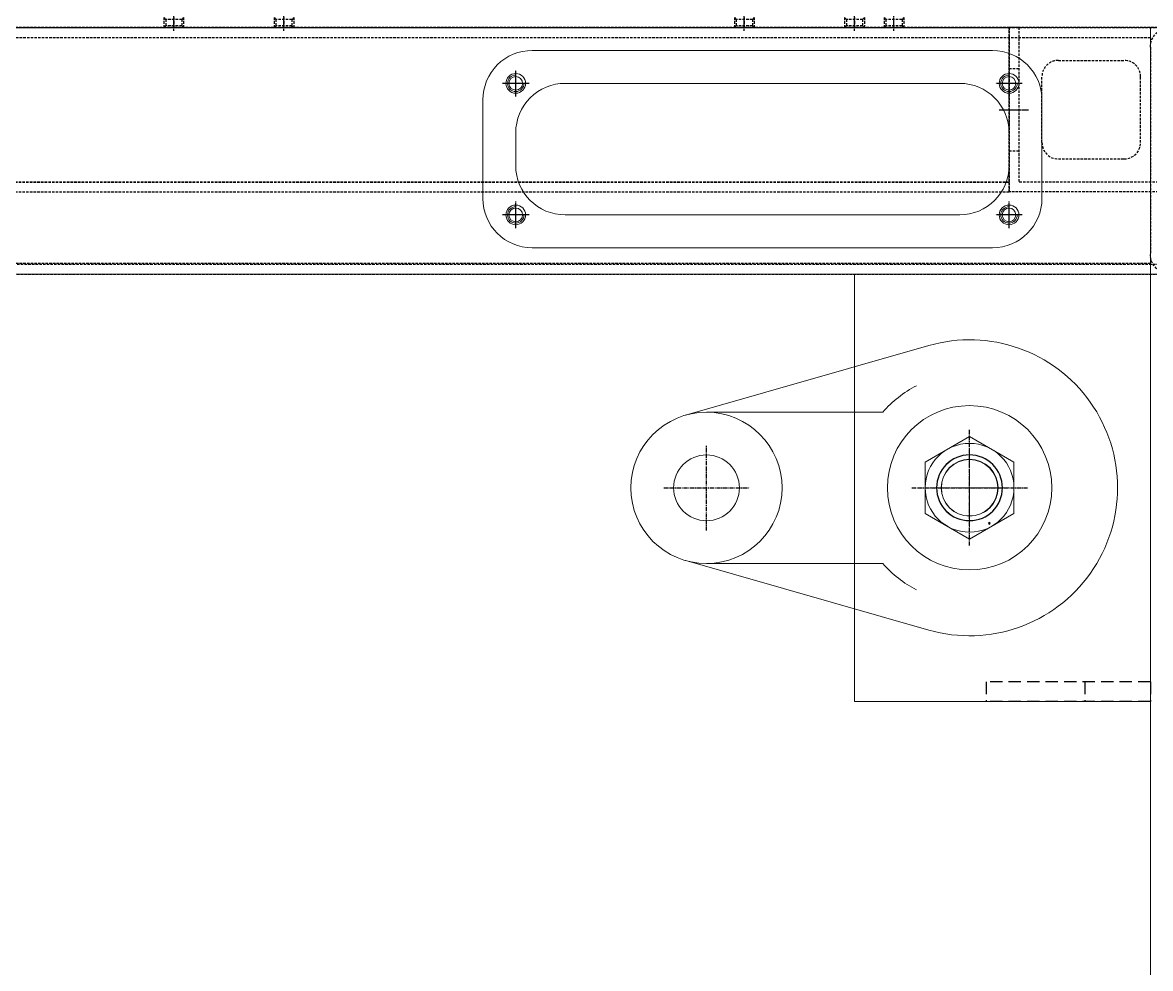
# Model space of a CAD drawing. Header units: millimetres. Extents: x -32759 to 129432, y 390 to 54305.
# Drawn here: x 12209.4 to 12552.4, y 26075.7 to 26363.4 of the extents above; entities that cross this region are included whole.
import ezdxf

# ---------------------------------------------------------------- set-up
doc = ezdxf.new("R2010")
doc.units = ezdxf.units.MM
for name, pattern in [('AM_ISO08W050', [18, 12, -1.5, 3, -1.5]), ('CENTER', [2, 1.25, -0.25, 0.25, -0.25]), ('HIDDEN', [0.375, 0.25, -0.125])]:
    doc.linetypes.add(name, pattern=pattern)
doc.layers.add('_BODY', color=7, linetype='Continuous', lineweight=13)
for name, color, linetype in [('BOM-UDEF', 3, 'Continuous'), ('CL', 1, 'CENTER'), ('H', 2, 'HIDDEN'), ('HL', 2, 'HIDDEN'), ('RD', 5, 'Continuous')]:
    doc.layers.add(name, color=color, linetype=linetype)
doc.styles.add('ROAMNS', font='romans.shx', dxfattribs={"width": 0.8, "bigfont": 'whgtxt.shx'})
doc.dimstyles.new('20 작은 한덕_도면칫수', dxfattribs={"dimscale": 20, "dimtxt": 3.3, "dimasz": 3.5, "dimexe": 0.65, "dimexo": 1.25, "dimgap": 1, "dimtad": 1, "dimdec": 0, "dimdsep": 46, "dimtxsty": 'ROAMNS', "dimcen": 0, "dimclrd": 7, "dimclre": 7, "dimclrt": 2, "dimadec": 0, "dimazin": 2, "dimtp": 0.1, "dimtm": 0.1, "dimtfac": 0.71, "dimtdec": 0, "dimtmove": 0, "dimatfit": 3, "dimfxl": 1, "dimlwd": -1, "dimlwe": -1, "dimarcsym": 1})

# ---------------------------------------------------------------- blocks, each defined once
blk = doc.blocks.new('y8ll')
at = {"ltscale": 0.5}
for p, q in [((206532.54, 29889.07), (205707.54, 29889.07)), ((205707.54, 29889.07), (205707.54, 29814.07)), ((205707.54, 29814.07), (206532.54, 29814.07))]:
    blk.add_line(p, q, dxfattribs=at)
at = {"layer": 'HL', "ltscale": 3}
for p, q in [((205707.54, 29885.87), (206532.54, 29885.87)), ((205707.54, 29817.27), (206532.54, 29817.27))]:
    blk.add_line(p, q, dxfattribs=at)
blk = doc.blocks.new('5ysrgsds')
at = {"color": 1, "linetype": 'AM_ISO08W050'}
for p, q in [((32769.17, -91740.58), (32769.17, -91764.58)), ((32757.17, -91752.58), (32781.17, -91752.58))]:
    blk.add_line(p, q, dxfattribs=at)
at = {"color": 3}
blk.add_circle((32769.17, -91752.58), 8.65, dxfattribs=at)
at = {"color": 1}
blk.add_arc((32769.17, -91752.58), 10, 270, 180, dxfattribs=at)
blk = doc.blocks.new('turwt')
at = {"color": 3}
for p, q in [((209511.67, 17710.88), (209421.67, 17710.88)), ((209421.67, 17710.88), (209421.67, 17580.88)), ((209511.67, 17710.88), (209511.67, 17580.88)), ((209511.67, 17580.88), (209421.67, 17580.88))]:
    blk.add_line(p, q, dxfattribs=at)
blk.add_blockref('5ysrgsds', (176707.5, 109398.46), dxfattribs=at)
blk = doc.blocks.new('6erwt')
at = {"layer": 'H', "ltscale": 15}
for p, q in [((209894.97, 17670.64), (209894.97, 17676.64)), ((209894.97, 17676.64), (209944.97, 17676.64)), ((209914.97, 17670.64), (209914.97, 17676.64)), ((209944.97, 17670.64), (209944.97, 17676.64)), ((209894.97, 17670.64), (209944.97, 17670.64))]:
    blk.add_line(p, q, dxfattribs=at)
blk = doc.blocks.new('HS_BOM', base_point=(-3113.55, 16316.28))
at = {"layer": 'BOM-UDEF'}
blk.add_circle((-3113.55, 16316.28), 0.25, dxfattribs=at)
blk = doc.blocks.new('jt-m20앙카조절좌-b')
for p, q in [((63882.05, 12636.07), (63956, 12657.24)), ((63888.38, 12636.96), (63942, 12636.96)), ((63968.38, 12629.55), (63954.88, 12621.76)), ((63981.88, 12621.76), (63968.38, 12629.55)), ((63954.88, 12621.76), (63954.88, 12606.17)), ((63981.88, 12606.17), (63981.88, 12621.76)), ((63954.88, 12606.17), (63968.38, 12598.37)), ((63968.38, 12598.37), (63981.88, 12606.17)), ((63882.05, 12591.85), (63956, 12570.69)), ((63888.38, 12590.96), (63942, 12590.96))]:
    blk.add_line(p, q)
for centre, radius in [((63968.38, 12613.96), 25), ((63888.38, 12613.96), 23), ((63968.38, 12613.96), 13.5), ((63888.38, 12613.96), 10), ((63968.38, 12613.96), 8.56)]:
    blk.add_circle(centre, radius)
for radius, start, end in [(45.01, 254.0289, 105.9711), (35, 117.4585, 138.9177), (35, 221.0823, 242.5415)]:
    blk.add_arc((63968.38, 12613.96), radius, start, end)
at = {"layer": 'CL'}
for p, q in [((63968.38, 12631.54), (63968.38, 12596.38)), ((63888.38, 12626.96), (63888.38, 12600.96)), ((63875.38, 12613.96), (63901.38, 12613.96)), ((63950.8, 12613.96), (63985.96, 12613.96))]:
    blk.add_line(p, q, dxfattribs=at)
at = {"layer": 'RD'}
blk.add_circle((63968.38, 12613.96), 10, dxfattribs=at)
at = {"layer": 'BOM-UDEF'}
blk.add_blockref('HS_BOM', (63974.38, 12624.76), dxfattribs=at)
blk = doc.blocks.new('etqwrw')
at = {"color": 0, "rotation": 270}
for name, p in [('turwt', (193448.45, 226652.08)), ('6erwt', (193482.69, 227125.38))]:
    blk.add_blockref(name, p, dxfattribs=at)
at = {"extrusion": (0, 0, -1), "zscale": -1, "rotation": 89.98150622363195}
blk.add_blockref('jt-m20앙카조절좌-b', (-198501.02, -46797.05), dxfattribs=at)
blk = doc.blocks.new('78544')
at = {"color": 0}
for name, p, rotation in [('y8ll', (222708.38, -183563.49), 90), ('etqwrw', (403848.65, 39374.46), 180)]:
    blk.add_blockref(name, p, dxfattribs=dict(at, rotation=rotation))
blk = doc.blocks.new('R6WRWT')
at = {"ltscale": 0.5}
for q in [(205958.26, 17762.34), (208028.26, 17687.34)]:
    blk.add_line((208028.26, 17762.34), q, dxfattribs=at)
blk = doc.blocks.new('tyudrt')
at = {"layer": 'HL', "ltscale": 3}
for p, q in [((311320.86, 131.85), (311383.86, 131.85)), ((311320.86, 128.85), (311383.86, 128.85)), ((311314.86, 62.85), (311314.86, 125.85)), ((311317.86, 62.85), (311317.86, 125.85)), ((311386.86, 125.85), (311386.86, 62.85)), ((311389.86, 125.85), (311389.86, 62.85)), ((311383.86, 59.85), (311320.86, 59.85)), ((311383.86, 56.85), (311320.86, 56.85))]:
    blk.add_line(p, q, dxfattribs=at)
for centre, radius, start, end in [((311320.86, 125.85), 6, 90, 180), ((311383.86, 125.85), 6, 0, 90), ((311320.86, 125.85), 3, 90, 180), ((311383.86, 125.85), 3, 0, 90), ((311320.86, 62.85), 6, 180, 270), ((311320.86, 62.85), 3, 180, 270), ((311383.86, 62.85), 6, 270, 0), ((311383.86, 62.85), 3, 270, 0)]:
    blk.add_arc(centre, radius, start, end, dxfattribs=at)
blk = doc.blocks.new('567W55')
at = {"ltscale": 0.5}
blk.add_line((194983.82, 20204.46), (194983.82, 19219.46), dxfattribs=at)
blk = doc.blocks.new('574534')
for name, p in [('567W55', (0, 0)), ('R6WRWT', (-13044.44, 1542.12))]:
    blk.add_blockref(name, p)
at = {"color": 0, "rotation": 90}
blk.add_blockref('y8ll', (224797.89, -186403.08), dxfattribs=at)
at = {"xscale": -1}
blk.add_blockref('tyudrt', (506298.68, 19172.62), dxfattribs=at)
blk = doc.blocks.new('y4ee')
at = {"ltscale": 0.5}
blk.add_circle((159827.27, 26534.39), 2.07, dxfattribs=at)
at = {"color": 1, "ltscale": 0.5}
blk.add_arc((159827.27, 26534.39), 2.5, 270, 180, dxfattribs=at)
at = {"layer": 'CL', "ltscale": 0.5}
for p, q in [((159827.27, 26537.89), (159827.27, 26530.89)), ((159823.77, 26534.39), (159830.77, 26534.39))]:
    blk.add_line(p, q, dxfattribs=at)
blk = doc.blocks.new('56ertet')
at = {"layer": 'CL', "ltscale": 0.5}
blk.add_line((163010.09, 32886.01), (163005.09, 32886.01), dxfattribs=at)
at = {"layer": 'HL', "ltscale": 3}
for p, q in [((163006.09, 32889.01), (163006.63, 32888.46)), ((163006.09, 32889.01), (163009.09, 32889.01)), ((163006.63, 32888.46), (163006.63, 32883.55)), ((163006.63, 32888.46), (163008.55, 32888.46)), ((163008.55, 32888.46), (163009.09, 32889.01)), ((163008.55, 32888.46), (163008.55, 32883.55)), ((163006.09, 32883.01), (163006.63, 32883.55)), ((163006.09, 32883.01), (163009.09, 32883.01)), ((163006.63, 32883.55), (163008.55, 32883.55)), ((163008.55, 32883.55), (163009.09, 32883.01))]:
    blk.add_line(p, q, dxfattribs=at)
blk = doc.blocks.new('r6werw4t')
at = {"ltscale": 0.5}
for p, q in [((165472.76, 36093.26), (164562.76, 36093.26)), ((164750.76, 36075.26), (164630.76, 36075.26)), ((164615.76, 36050.26), (164615.76, 36060.26)), ((164765.76, 36050.26), (164765.76, 36060.26)), ((164630.76, 36035.26), (164750.76, 36035.26))]:
    blk.add_line(p, q, dxfattribs=at)
for centre, start, end in [((164630.76, 36060.26), 90, 180), ((164750.76, 36060.26), 0, 90), ((164630.76, 36050.26), 180, 270), ((164750.76, 36050.26), 270, 0)]:
    blk.add_arc(centre, 15, start, end, dxfattribs=at)
at = {"layer": 'HL', "ltscale": 3}
for p, q in [((164562.76, 36018.26), (165472.76, 36018.26)), ((164662.76, 36015.26), (164662.76, 36018.26)), ((164696.26, 36015.26), (164696.26, 36018.26)), ((164836.26, 36015.26), (164836.26, 36018.26)), ((164869.76, 36015.26), (164869.76, 36018.26))]:
    blk.add_line(p, q, dxfattribs=at)
at = {"color": 6}
for p in [(4788.48, 9540.88), (4938.48, 9540.88), (4788.48, 9500.88), (4938.48, 9500.88)]:
    blk.add_blockref('y4ee', p, dxfattribs=at)
at = {"rotation": 90}
for p in [(197536.76, -126990.82), (197548.76, -126990.82), (197582.26, -126990.82), (197722.26, -126990.82), (197755.76, -126990.82)]:
    blk.add_blockref('56ertet', p, dxfattribs=at)
blk = doc.blocks.new('eywerw')
at = {"ltscale": 0.5}
blk.add_circle((158547.68, 31157.1), 3, dxfattribs=at)
at = {"layer": 'CL', "ltscale": 0.5}
for p, q in [((158547.68, 31161.13), (158547.68, 31153.07)), ((158543.65, 31157.1), (158551.7, 31157.1))]:
    blk.add_line(p, q, dxfattribs=at)
blk = doc.blocks.new('5ywrw')
at = {"ltscale": 0.5}
for p, q in [((158520.19, 31242.74), (158660.19, 31242.74)), ((158505.19, 31227.74), (158505.19, 31197.74)), ((158675.19, 31227.74), (158675.19, 31197.74)), ((158520.19, 31182.74), (158660.19, 31182.74))]:
    blk.add_line(p, q, dxfattribs=at)
for centre, start, end in [((158520.19, 31227.74), 90, 180), ((158660.19, 31227.74), 0, 90), ((158520.19, 31197.74), 180, 270), ((158660.19, 31197.74), 270, 0)]:
    blk.add_arc(centre, 15, start, end, dxfattribs=at)
for p in [(-32.49, 75.64), (117.51, 75.64), (-32.49, 35.64), (117.51, 35.64)]:
    blk.add_blockref('eywerw', p)
blk = doc.blocks.new('t7werwt')
at = {"layer": 'HL', "ltscale": 3}
for p, q in [((164615.76, 33415.3), (164615.76, 33365.3)), ((165419.76, 33415.3), (164615.76, 33415.3)), ((165419.76, 33412.3), (164615.76, 33412.3)), ((165419.76, 33365.3), (164615.76, 33365.3))]:
    blk.add_line(p, q, dxfattribs=at)
blk = doc.blocks.new('7twrr')
at = {"layer": 'HL', "ltscale": 3}
for p, q in [((155237.37, 35893.62), (155237.37, 35943.62)), ((155287.37, 35943.62), (155237.37, 35943.62)), ((155287.37, 35940.62), (155240.37, 35940.62)), ((155240.37, 35893.62), (155240.37, 35940.62)), ((155287.37, 35940.62), (155287.37, 35943.62)), ((155240.37, 35893.62), (155237.37, 35893.62))]:
    blk.add_line(p, q, dxfattribs=at)
blk = doc.blocks.new('567tee')
at = {"layer": 'CL', "ltscale": 0.5}
blk.add_line((164991.64, 34750.48), (164982.64, 34750.48), dxfattribs=at)
at = {"layer": 'HL', "ltscale": 3}
for p, q in [((164988.64, 34762.98), (164985.64, 34762.98)), ((164988.64, 34737.98), (164985.64, 34737.98))]:
    blk.add_line(p, q, dxfattribs=at)
blk = doc.blocks.new('r6uetwt')
at = {"xscale": -1}
blk.add_blockref('7twrr', (320226.01, 0), dxfattribs=at)
blk.add_blockref('567tee', (0, 1168.14))
blk = doc.blocks.new('578w4w')
at = {"layer": 'HL', "ltscale": 3}
for p, q in [((163133.56, 33730.06), (163133.56, 33680.06)), ((163937.56, 33730.06), (163133.56, 33730.06)), ((163937.56, 33727.06), (163133.56, 33727.06)), ((163937.56, 33680.06), (163133.56, 33680.06))]:
    blk.add_line(p, q, dxfattribs=at)
blk = doc.blocks.new('56w4w')
at = {"layer": 'HL', "ltscale": 3}
for p, q in [((163987.56, 34196.27), (163083.56, 34196.27)), ((163987.56, 34193.27), (163083.56, 34193.27)), ((163118.56, 34161.27), (163098.56, 34161.27)), ((163093.56, 34156.27), (163093.56, 34136.27)), ((163123.56, 34156.27), (163123.56, 34136.27)), ((163118.56, 34131.27), (163098.56, 34131.27)), ((163987.56, 34121.27), (163083.56, 34121.27))]:
    blk.add_line(p, q, dxfattribs=at)
for centre, start, end in [((163098.56, 34156.27), 90, 180), ((163118.56, 34156.27), 0, 90), ((163098.56, 34136.27), 180, 270), ((163118.56, 34136.27), 270, 0)]:
    blk.add_arc(centre, 5, start, end, dxfattribs=at)
blk = doc.blocks.new('6uwtrt')
for name, p in [('r6werw4t', (-3640.08, 0)), ('56w4w', (-2157.89, 1896.99)), ('5ywrw', (2460.48, 4842.52)), ('r6uetwt', (-4012.97, 124.65)), ('t7werwt', (-3640.08, 2652.97)), ('578w4w', (-2157.89, 2338.2))]:
    blk.add_blockref(name, p)
blk = doc.blocks.new('5uwerwt')
at = {"rotation": 90}
blk.add_blockref('6uwtrt', (192830.5, -128822.19), dxfattribs=at)
blk = doc.blocks.new('*D1345')
at = {"color": 7, "linetype": 'ByBlock', "transparency": 16777216}
for p, q in [((97320.9, 13113.96), (97320.9, 13254.97)), ((98295.9, 13113.96), (98295.9, 13254.97)), ((97390.9, 13241.97), (98225.9, 13241.97))]:
    blk.add_line(p, q, dxfattribs=at)
at = {"color": 7, "transparency": 16777216}
for points in [[(97390.9, 13230.3), (97390.9, 13253.64), (97320.9, 13241.97)], [(98225.9, 13230.3), (98225.9, 13253.64), (98295.9, 13241.97)]]:
    blk.add_solid(points, dxfattribs=at)
at = {"layer": 'Defpoints', "color": 0, "transparency": 16777216}
for p in [(98295.9, 13241.97), (97320.9, 13088.96), (98295.9, 13088.96)]:
    blk.add_point(p, dxfattribs=at)
at = {"color": 2, "transparency": 16777216, "insert": (97917.84, 13188.97), "char_height": 66, "attachment_point": 5, "rotation": 180, "style": 'ROAMNS'}
blk.add_mtext('975', dxfattribs=at)
blk = doc.blocks.new('y8e5ey')
dim = blk.add_linear_dim(base=(98295.895, 13241.97), p1=(97320.895, 13088.96), p2=(98295.895, 13088.96), angle=0, dimstyle='20 작은 한덕_도면칫수')
dim.commit()
dim.dimension.update_dxf_attribs({"geometry": '*D1345', "text_midpoint": (97917.84, 13241.97), "dimtype": 128})
blk = doc.blocks.new('1')
at = {"color": 6, "xscale": -1}
blk.add_blockref('y8e5ey', (100575.763, -6800.077), dxfattribs=at)
blk = doc.blocks.new('sdfgsdfgcxvxbxcv')
blk.add_blockref('1', (266381.038, 132792.991))
at = {"rotation": 90}
for name, p in [('5uwerwt', (293006.755, -17730.36)), ('78544', (283040.327, -53812.435)), ('574534', (280200.736, -55901.946))]:
    blk.add_blockref(name, p, dxfattribs=at)
blk = doc.blocks.new('2')
at = {"color": 6, "xscale": -1}
blk.add_blockref('y8e5ey', (121155.752, -6800.077), dxfattribs=at)
blk = doc.blocks.new('sdfgcxvbcbxcvbxc')
blk.add_blockref('2', (292948.326, 132792.991))

msp = doc.modelspace()

# ---------------------------------------------------------------- block references
at = {"layer": '_BODY'}
for name in ['sdfgcxvbcbxcvbxc', 'sdfgsdfgcxvxbxcv']:
    msp.add_blockref(name, (-248343.91, -112719.97), dxfattribs=at)

doc.saveas('drawing.dxf')
